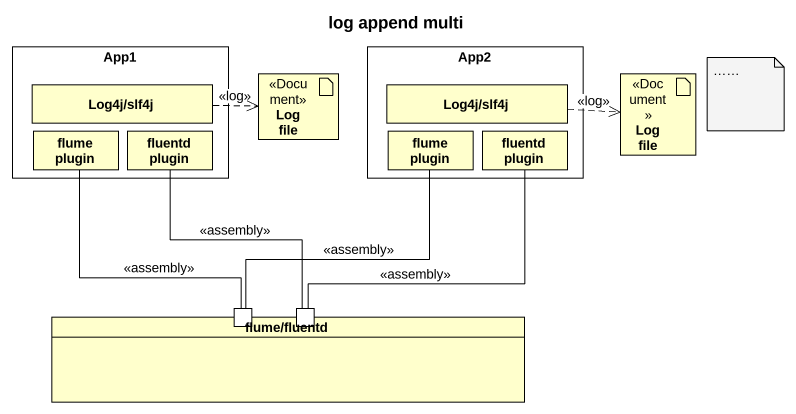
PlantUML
@startuml
title log append multi
rectangle App1 {
  rectangle "Log4j/slf4j" as Log4j_slf4j
  rectangle "flume plugin" as flume_plugin
  rectangle "fluentd plugin" as fluentd_plugin
}
artifact "Log file" as Log_file <<Document>>
rectangle App2 {
  rectangle "Log4j/slf4j" as Log4j_slf4j_2
  rectangle "flume plugin" as flume_plugin_2
  rectangle "fluentd plugin" as fluentd_plugin_2
}
artifact "Log file" as Log_file_2 <<Document>>
rectangle "flume/fluentd" as flume_fluentd {
  port " " as port1
  port " " as port2
}
Log4j_slf4j .right.> Log_file : <<log>>
Log4j_slf4j_2 .right.> Log_file_2 : <<log>>
port1 -up- flume_plugin : <<assembly>>
port1 -up- flume_plugin_2 : <<assembly>>
port2 -up- fluentd_plugin : <<assembly>>
port2 -up- fluentd_plugin_2 : <<assembly>>
note as N1
  ……
end note
@enduml
